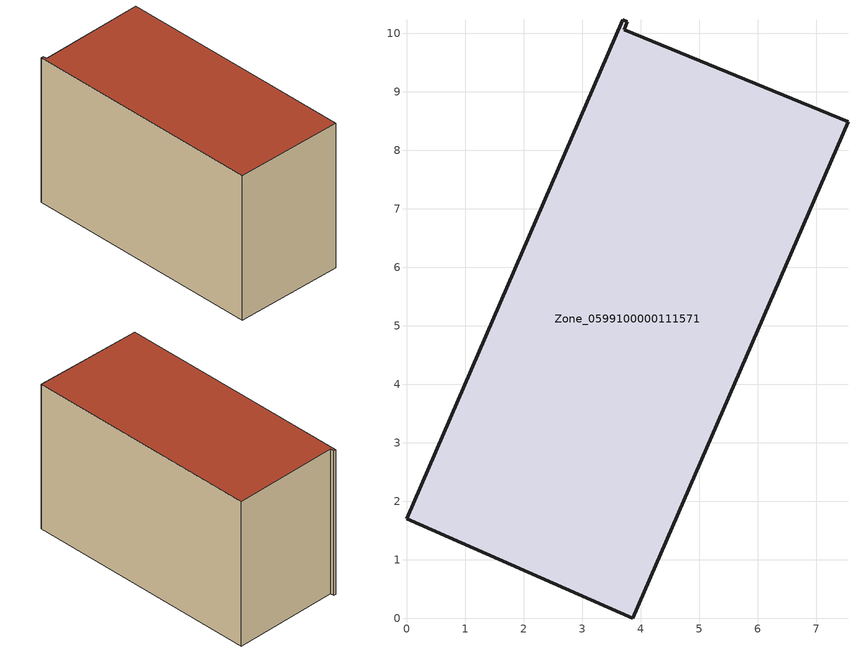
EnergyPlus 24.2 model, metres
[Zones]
Zone_0599100000111571
 floor ground (C_G): 0,1.7 3.69,10.23 3.77,10.2 3.72,10.06 7.54,8.48 3.86,0 z0
 wall outside (C_F): 3.69,10.23 0,1.7 3.86,0 7.54,8.48 3.72,10.06 3.77,10.2 3.69,10.23 z0:5.74
 roof outside (C_R): 0,1.7 3.86,0 7.54,8.48 3.72,10.06 3.77,10.2 3.69,10.23 z5.74
[BUILDING]
Pand.0599100000111571: North Axis=0; Terrain=City; Loads Convergence Tolerance Value=0.04; Temperature Convergence Tolerance Value=0.4; Solar Distribution=FullExterior; Maximum Number of Warmup Days=25; Minimum Number of Warmup Days=1
[Site:Location]
Rotterdam.The.Hague.AP_ZH_NLD Design_Conditions: Latitude=51.96; Longitude=4.45; Time Zone=1; Elevation=-4.5
[SITE:GROUNDTEMPERATURE:BUILDINGSURFACE]
18, 18, 18, 18, 18, 18, 18, 18, 18, 18, 18, 18
[MATERIAL] Thermal Absorptance=0.9; Solar Absorptance=0.7; Visible Absorptance=0.7
Name | Roughness | Thickness | Conductivity | Density | Specific Heat
G.TI.1946-1964 | MediumSmooth | 0.15 | 1 | 540 | 1210
F.TI.1946-1964 | Rough | 0.3 | 0.857143 | 1920 | 840
R.TI.1946-1964 | MediumRough | 0.2 | 0.277778 | 1500 | 1000
[CONSTRUCTION]
C_G: G.TI.1946-1964
C_F: F.TI.1946-1964
C_R: R.TI.1946-1964
[ZONE]
Zone_0599100000111571: Type=1; Multiplier=1; Ceiling Height=Autocalculate; Volume=Autocalculate; Floor Area=autocalculate; Part of Total Floor Area=Yes
[ZONEINFILTRATION:DESIGNFLOWRATE]
Infil_Zone_0599100000111571: Zone or ZoneList or Space or SpaceList=Zone_0599100000111571; Schedule=AlwaysOn; Design Flow Rate Calculation Method=Flow/Area; Flow Rate per Floor Area=0.003; Constant Term Coefficient=1; Temperature Term Coefficient=0; Velocity Term Coefficient=0; Velocity Squared Term Coefficient=0
[HVACTEMPLATE:ZONE:IDEALLOADSAIRSYSTEM]
Zone_0599100000111571: Maximum Heating Supply Air Temperature=50; Minimum Cooling Supply Air Temperature=13; Maximum Heating Supply Air Humidity Ratio=0.0156; Minimum Cooling Supply Air Humidity Ratio=0.0077; Heating Limit=NoLimit; Cooling Limit=NoLimit; Dehumidification Control Type=ConstantSensibleHeatRatio; Cooling Sensible Heat Ratio=0.7; Dehumidification Setpoint=60; Humidification Control Type=None; Humidification Setpoint=30; Outdoor Air Method=None; Outdoor Air Flow Rate per Person=0.00944; Outdoor Air Flow Rate per Zone Floor Area=0; Outdoor Air Flow Rate per Zone=0; Demand Controlled Ventilation Type=None; Outdoor Air Economizer Type=NoEconomizer; Heat Recovery Type=None; Sensible Heat Recovery Effectiveness=0.7; Latent Heat Recovery Effectiveness=0.65
[ZONECONTROL:THERMOSTAT]
ThermostatControl_Zone_0599100000111571: Zone or ZoneList=Zone_0599100000111571; Control Type Schedule=DualSetpointControlType; Control 1=Thermostat_Zone_0599100000111571; Temperature Difference Between Cutout And Setpoint=0
[THERMOSTATSETPOINT:DUALSETPOINT]
Thermostat_Zone_0599100000111571: Heating Setpoint Temperature Schedule=HeatingSetpoint_Zone_0599100000111571; Cooling Setpoint Temperature Schedule=CoolingSetpoint_Zone_0599100000111571
[SCHEDULE:COMPACT]
HeatingSetpoint_Zone_0599100000111571: Through: 12/31, For: AllDays, Until: 24:00, 21
CoolingSetpoint_Zone_0599100000111571: Through: 12/31, For: AllDays, Until: 24:00, 24
DualSetpointControlType: Through: 12/31, For: AllDays, Until: 24:00, 4
AlwaysOn: Through: 12/31, For: AllDays, Until: 24:00, 1
